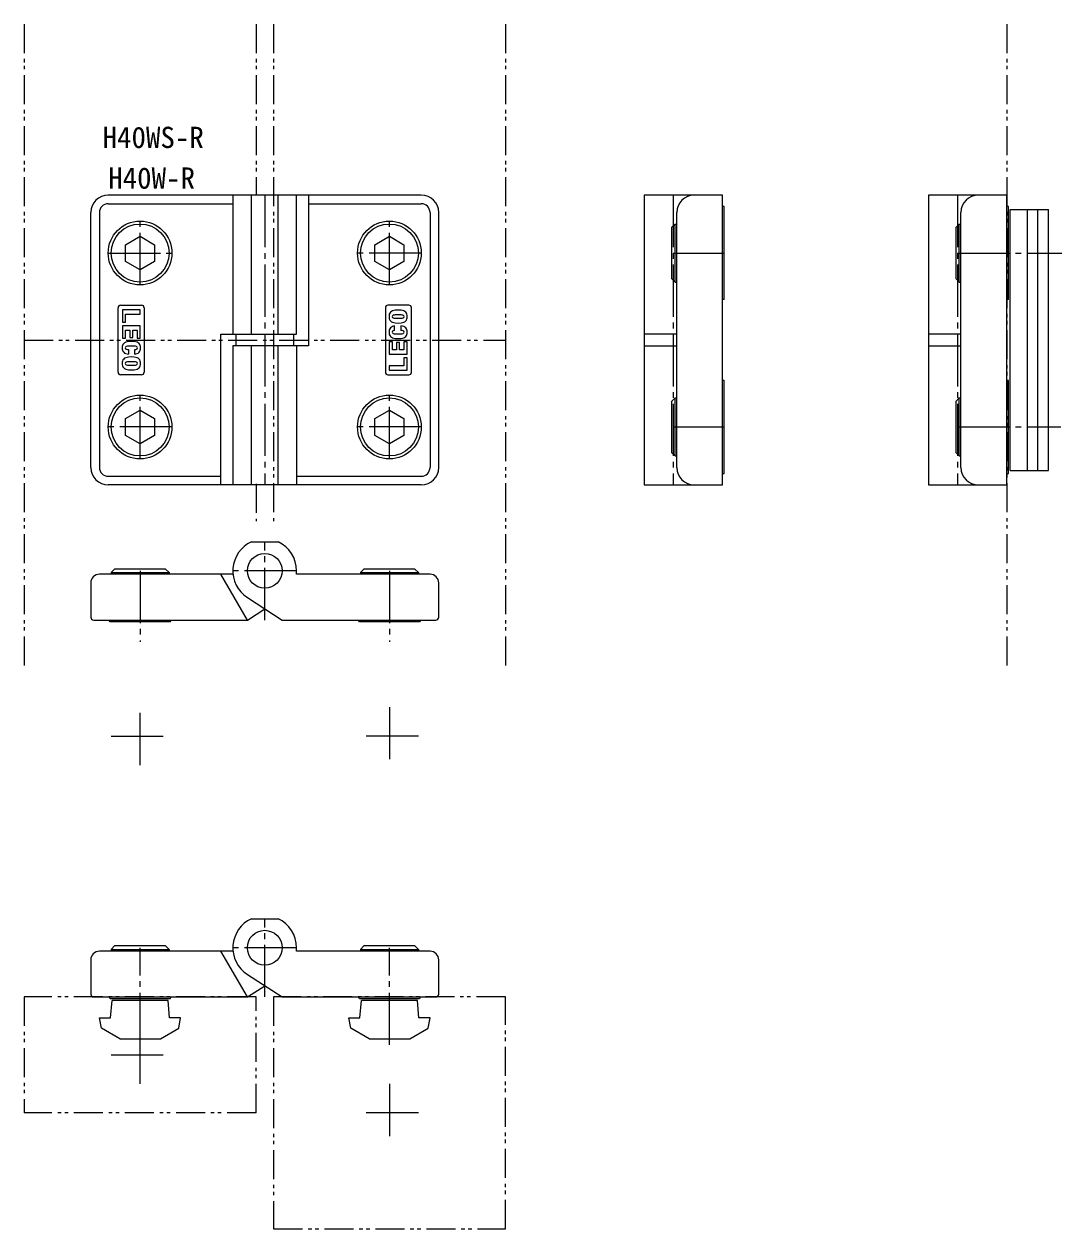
# Model space of a CAD drawing. Units: millimetres on the paper. Extents: x -641 to 1468, y -434 to 1009.
# Drawn here: x -516 to -337, y 439.5 to 647.3 of the extents above; entities that cross this region are included whole.
import ezdxf
from ezdxf.enums import TextEntityAlignment as Align

# ---------------------------------------------------------------- set-up
doc = ezdxf.new("R2010")
doc.units = ezdxf.units.MM
doc.linetypes.add('CHAIN2', pattern=[12, 9, -1, 1, -1])
doc.linetypes.add('DOUBLE_CHAIN1', pattern=[8.8, 5, -1, 0.6, -0.6, 0.6, -1])
for name, color, linetype, lineweight in [('0-0', 7, 'Continuous', 18), ('0-1', 4, 'Continuous', 18), ('0-2', 4, 'Continuous', 18), ('0-3', 7, 'Continuous', 40)]:
    doc.layers.add(name, color=color, linetype=linetype, lineweight=lineweight)
doc.styles.add('ＭＳ ゴシック', font='')
doc.styles.get('ＭＳ ゴシック').set_extended_font_data('MS Gothic')

msp = doc.modelspace()

# ---------------------------------------------------------------- linework, layer by layer
at = {"layer": '0-0'}
for p, q in [((-447.5, 617.816), (-501.5, 617.816)), ((-480, 617.816), (-480, 593.816)), ((-504.5, 570.816), (-504.5, 614.816)), ((-444.5, 570.816), (-444.5, 614.816)), ((-403.449, 570.816), (-403.449, 614.816)), ((-354.439, 570.816), (-354.439, 614.816)), ((-404.349, 612.216), (-404.349, 603.416)), ((-403.749, 602.816), (-403.749, 612.816)), ((-355.339, 612.216), (-355.339, 603.416)), ((-354.739, 602.816), (-354.739, 612.816)), ((-403.749, 602.816), (-404.349, 603.416)), ((-403.749, 602.816), (-403.449, 602.816)), ((-354.739, 602.816), (-355.339, 603.416)), ((-354.739, 602.816), (-354.439, 602.816)), ((-395.249, 599.816), (-395.549, 599.816)), ((-346.239, 599.816), (-346.539, 599.816)), ((-479.5, 593.816), (-479.5, 591.816)), ((-469.5, 591.816), (-469.5, 593.816)), ((-403.449, 593.816), (-409.049, 593.816)), ((-354.439, 593.816), (-360.039, 593.816)), ((-469, 591.816), (-469, 567.816)), ((-409.049, 591.816), (-403.449, 591.816)), ((-360.039, 591.816), (-354.439, 591.816)), ((-404.349, 582.216), (-404.349, 573.416)), ((-403.749, 572.816), (-403.749, 582.816)), ((-355.339, 582.216), (-355.339, 573.416)), ((-354.739, 572.816), (-354.739, 582.816)), ((-403.749, 572.816), (-404.349, 573.416)), ((-403.749, 572.816), (-403.449, 572.816)), ((-354.739, 572.816), (-355.339, 573.416)), ((-354.739, 572.816), (-354.439, 572.816)), ((-395.549, 569.816), (-395.249, 569.816)), ((-346.539, 569.816), (-346.239, 569.816)), ((-447.5, 567.816), (-501.5, 567.816)), ((-476.791, 558.005), (-472.209, 558.005)), ((-501, 552.705), (-500.4, 553.305)), ((-491.6, 553.305), (-500.4, 553.305)), ((-458, 552.705), (-457.4, 553.305)), ((-448.6, 553.305), (-457.4, 553.305)), ((-504.5, 550.905), (-504.5, 545.005)), ((-501, 552.705), (-501, 552.405)), ((-501, 552.705), (-491, 552.705)), ((-477.5, 544.505), (-482.061, 552.405)), ((-458, 552.705), (-458, 552.405)), ((-458, 552.705), (-448, 552.705)), ((-444.5, 545.005), (-444.5, 550.905)), ((-490.823, 544.205), (-490.65, 544.505)), ((-447.65, 544.505), (-447.823, 544.205)), ((-476.791, 493), (-472.209, 493)), ((-501, 487.7), (-500.4, 488.3)), ((-501, 487.7), (-501, 487.4)), ((-501, 487.7), (-491, 487.7)), ((-491.6, 488.3), (-500.4, 488.3)), ((-477.5, 479.5), (-482.061, 487.4)), ((-458, 487.7), (-457.4, 488.3)), ((-458, 487.7), (-458, 487.4)), ((-458, 487.7), (-448, 487.7)), ((-448.6, 488.3), (-457.4, 488.3)), ((-504.5, 485.9), (-504.5, 480)), ((-444.5, 480), (-444.5, 485.9)), ((-490.823, 479.2), (-490.65, 479.5)), ((-447.65, 479.5), (-447.823, 479.2))]:
    msp.add_line(p, q, dxfattribs=at)
for points in [[(-482.061, 567.816), (-482.061, 593.816), (-469, 593.816), (-469, 617.816)], [(-466.939, 617.816), (-466.939, 591.816), (-480, 591.816), (-480, 567.816)], [(-395.249, 599.816), (-395.249, 615.816), (-395.549, 615.816)], [(-346.239, 599.816), (-346.239, 615.816), (-346.539, 615.816)], [(-404.349, 612.216), (-403.749, 612.816), (-403.449, 612.816)], [(-355.339, 612.216), (-354.739, 612.816), (-354.439, 612.816)], [(-395.249, 569.816), (-395.249, 585.816), (-395.549, 585.816)], [(-346.239, 569.816), (-346.239, 585.816), (-346.539, 585.816)], [(-404.349, 582.216), (-403.749, 582.816), (-403.449, 582.816)], [(-355.339, 582.216), (-354.739, 582.816), (-354.439, 582.816)], [(-480, 553.005), (-480, 552.405), (-503, 552.405)], [(-491.6, 553.305), (-491, 552.705), (-491, 552.405)], [(-446, 552.405), (-469, 552.405), (-469, 553.005)], [(-448.6, 553.305), (-448, 552.705), (-448, 552.405)], [(-477.492, 548.391), (-471.5, 544.505), (-445, 544.505)], [(-504, 544.505), (-477.5, 544.505), (-474.5, 546.451)], [(-490.823, 544.205), (-501.177, 544.205), (-501.35, 544.505)], [(-447.823, 544.205), (-458.177, 544.205), (-458.35, 544.505)], [(-480, 488), (-480, 487.4), (-503, 487.4)], [(-491.6, 488.3), (-491, 487.7), (-491, 487.4)], [(-446, 487.4), (-469, 487.4), (-469, 488)], [(-448.6, 488.3), (-448, 487.7), (-448, 487.4)], [(-477.492, 483.385), (-471.5, 479.5), (-445, 479.5)], [(-504, 479.5), (-477.5, 479.5), (-474.5, 481.445)], [(-490.823, 479.2), (-501.177, 479.2), (-501.35, 479.5)], [(-447.823, 479.2), (-458.177, 479.2), (-458.35, 479.5)]]:
    msp.add_lwpolyline(points, dxfattribs=at)
for points in [[(-409.049, 617.816), (-409.049, 567.816), (-395.549, 567.816), (-395.549, 617.816)], [(-360.039, 617.816), (-360.039, 567.816), (-346.539, 567.816), (-346.539, 617.816)], [(-496, 610.703), (-493.5, 609.259), (-493.5, 606.373), (-496, 604.929), (-498.5, 606.373), (-498.5, 609.259)], [(-453, 610.703), (-450.5, 609.259), (-450.5, 606.373), (-453, 604.929), (-455.5, 606.373), (-455.5, 609.259)], [(-496, 580.703), (-493.5, 579.259), (-493.5, 576.373), (-496, 574.929), (-498.5, 576.373), (-498.5, 579.259)], [(-453, 580.703), (-450.5, 579.259), (-450.5, 576.373), (-453, 574.929), (-455.5, 576.373), (-455.5, 579.259)]]:
    msp.add_lwpolyline(points, close=True, dxfattribs=at)
for centre, radius in [((-496, 607.816), 5.5), ((-453, 607.816), 5.5), ((-496, 607.816), 5), ((-453, 607.816), 5), ((-496, 577.816), 5.5), ((-496, 577.816), 5), ((-453, 577.816), 5.5), ((-453, 577.816), 5), ((-474.5, 553.005), 3), ((-474.5, 488), 3)]:
    msp.add_circle(centre, radius, dxfattribs=at)
for centre, radius, start, end in [((-501.5, 614.816), 3, 90, 180), ((-447.5, 614.816), 3, 0, 90), ((-400.449, 614.816), 3, 90, 180), ((-351.439, 614.816), 3, 90, 180), ((-501.5, 570.816), 3, 180, 270), ((-447.5, 570.816), 3, 270, 0), ((-400.449, 570.816), 3, 180, 270), ((-351.439, 570.816), 3, 180, 270), ((-474.5, 553.005), 5.5, 114.61997, 237.04184), ((-474.5, 553.005), 5.5, 0, 65.38002), ((-503, 550.905), 1.5, 90, 180), ((-446, 550.905), 1.5, 0, 90), ((-504, 545.005), 0.5, 180, 270), ((-445, 545.005), 0.5, 270, 0), ((-474.5, 488), 5.5, 114.61997, 237.04184), ((-474.5, 488), 5.5, 0, 65.38002), ((-503, 485.9), 1.5, 90, 180), ((-446, 485.9), 1.5, 0, 90), ((-504, 480), 0.5, 180, 270), ((-445, 480), 0.5, 270, 0)]:
    msp.add_arc(centre, radius, start, end, dxfattribs=at)
at = {"layer": '0-1'}
for p, q in [((-476.791, 593.816), (-476.791, 617.816)), ((-472.209, 593.816), (-472.209, 617.816)), ((-501.5, 616.316), (-480, 616.316)), ((-466.939, 616.316), (-447.5, 616.316)), ((-503, 614.816), (-503, 570.816)), ((-446, 614.816), (-446, 570.816)), ((-499.35, 598.816), (-495.75, 598.816)), ((-449.65, 598.816), (-453.25, 598.816)), ((-499.8, 587.266), (-499.8, 598.366)), ((-495.3, 598.366), (-495.3, 587.266)), ((-453.7, 598.366), (-453.7, 587.266)), ((-449.2, 587.266), (-449.2, 598.366)), ((-452.112, 594.451), (-452.112, 595.231)), ((-451.009, 595.251), (-451.009, 594.455)), ((-497.991, 591.177), (-497.991, 590.381)), ((-496.888, 590.401), (-496.888, 591.181)), ((-476.791, 567.816), (-476.791, 591.816)), ((-472.209, 567.816), (-472.209, 591.816)), ((-495.75, 586.816), (-499.35, 586.816)), ((-453.25, 586.816), (-449.65, 586.816)), ((-501.5, 569.316), (-482.061, 569.316)), ((-469, 569.316), (-447.5, 569.316))]:
    msp.add_line(p, q, dxfattribs=at)
at = {"layer": '0-1', "linetype": 'CHAIN2'}
for p, q in [((-474.5, 617.816), (-474.5, 567.816)), ((-404.049, 617.816), (-404.049, 567.816)), ((-355.039, 617.816), (-355.039, 567.816)), ((-496, 602.316), (-496, 613.316)), ((-453, 602.316), (-453, 613.316)), ((-501.5, 607.816), (-490.5, 607.816)), ((-447.5, 607.816), (-458.5, 607.816)), ((-404.049, 607.816), (-395.249, 607.816)), ((-355.039, 607.816), (-337.03, 607.816)), ((-496, 572.316), (-496, 583.316)), ((-453, 572.316), (-453, 583.316)), ((-490.5, 577.816), (-501.5, 577.816)), ((-447.5, 577.816), (-458.5, 577.816)), ((-404.049, 577.816), (-395.249, 577.816)), ((-355.039, 577.816), (-337.188, 577.816)), ((-474.5, 544.505), (-474.5, 558.005)), ((-496, 553.005), (-496, 540.75)), ((-469, 553.005), (-480, 553.005)), ((-453, 553.005), (-453, 540.75)), ((-496, 519.505), (-496, 529.505)), ((-453, 529.505), (-453, 519.505)), ((-501, 524.505), (-491, 524.505)), ((-448, 524.505), (-458, 524.505)), ((-474.5, 479.5), (-474.5, 493)), ((-496, 471.23), (-496, 488)), ((-469, 488), (-480, 488)), ((-453, 471.23), (-453, 488)), ((-496, 464.5), (-496, 474.5)), ((-501, 469.5), (-491, 469.5)), ((-453, 464.5), (-453, 454.5)), ((-448, 459.5), (-458, 459.5))]:
    msp.add_line(p, q, dxfattribs=at)
at = {"layer": '0-1'}
for points in [[(-498.49, 595.87), (-498.49, 597.25), (-495.973, 597.25), (-495.973, 598.014), (-499.036, 598.014), (-499.036, 595.87)], [(-497.742, 593.268), (-497.229, 593.268), (-497.229, 594.52), (-496.519, 594.52), (-496.519, 593.136), (-495.973, 593.136), (-495.973, 595.281), (-499.036, 595.281), (-499.036, 593.136), (-498.49, 593.136), (-498.49, 594.52), (-497.742, 594.52)], [(-453.027, 590.351), (-449.964, 590.351), (-449.964, 592.496), (-450.51, 592.496), (-450.51, 591.112), (-451.258, 591.112), (-451.258, 592.364), (-451.771, 592.364), (-451.771, 591.112), (-452.481, 591.112), (-452.481, 592.496), (-453.027, 592.496)], [(-453.027, 587.618), (-449.964, 587.618), (-449.964, 589.762), (-450.51, 589.762), (-450.51, 588.382), (-453.027, 588.382)]]:
    msp.add_lwpolyline(points, close=True, dxfattribs=at)
for centre, radius, start, end in [((-501.5, 614.816), 1.5, 90, 180), ((-447.5, 614.816), 1.5, 0, 90), ((-499.35, 598.366), 0.45, 90, 180), ((-495.75, 598.366), 0.45, 0, 90), ((-453.25, 598.366), 0.45, 90, 180), ((-449.65, 598.366), 0.45, 0, 90), ((-451.414, 596.854), 1.654, 165.7307, 194.26929), ((-452.193, 597.022), 0.858, 109.11812, 163.77089), ((-452.193, 596.686), 0.858, 196.2291, 250.88187), ((-452.295, 596.854), 0.249, 108.78093, 251.21906), ((-451.496, 594.37), 3.599, 74.216, 105.78399), ((-452.007, 595.749), 1.389, 89.28078, 105.35525), ((-452.007, 597.958), 1.389, 254.64474, 270.71922), ((-451.496, 588.014), 9.139, 86.78919, 93.21081), ((-451.496, 605.693), 9.139, 266.78919, 273.2108), ((-450.984, 595.749), 1.389, 74.64474, 90.71922), ((-450.984, 597.958), 1.389, 269.28077, 285.35525), ((-450.697, 596.854), 0.249, 288.78093, 71.21907), ((-450.798, 597.022), 0.858, 16.2291, 70.88188), ((-450.798, 596.686), 0.858, 289.11812, 343.77089), ((-451.577, 596.854), 1.654, 345.7307, 14.26929), ((-451.414, 594.17), 1.654, 165.7307, 194.26929), ((-452.193, 594.338), 0.858, 109.11812, 163.77089), ((-452.295, 594.17), 0.249, 108.78093, 251.21906), ((-451.496, 599.338), 3.599, 254.216, 285.78399), ((-451.496, 591.686), 3.599, 99.86632, 105.78399), ((-452.007, 593.065), 1.389, 94.35281, 105.35525), ((-451.496, 591.686), 3.599, 74.216, 82.22376), ((-450.984, 593.065), 1.389, 74.64474, 91.00007), ((-450.697, 594.17), 0.249, 288.78093, 71.21907), ((-450.798, 594.338), 0.858, 16.2291, 70.88188), ((-451.577, 594.17), 1.654, 345.7307, 14.26929), ((-498.202, 591.63), 0.858, 109.11812, 163.77089), ((-497.504, 588.978), 3.599, 74.216, 105.78399), ((-496.807, 591.63), 0.858, 16.2291, 70.88188), ((-452.193, 594.002), 0.858, 196.2291, 250.88187), ((-451.496, 596.654), 3.599, 254.216, 285.78399), ((-452.007, 595.274), 1.389, 254.64474, 270.71922), ((-451.496, 603.009), 9.139, 266.78919, 273.2108), ((-450.984, 595.274), 1.389, 269.28077, 285.35525), ((-450.798, 594.002), 0.858, 289.11812, 343.77089), ((-497.423, 591.462), 1.654, 165.7307, 194.26929), ((-498.202, 591.294), 0.858, 196.2291, 250.88187), ((-498.303, 591.462), 0.249, 108.78093, 251.21906), ((-497.504, 593.946), 3.599, 254.216, 262.22375), ((-498.016, 590.358), 1.389, 89.28078, 105.35525), ((-498.016, 592.566), 1.389, 254.64474, 271.00007), ((-497.504, 582.622), 9.139, 86.78919, 93.21081), ((-496.993, 590.358), 1.389, 74.64474, 90.71922), ((-496.993, 592.566), 1.389, 274.35281, 285.35525), ((-497.504, 593.946), 3.599, 279.86632, 285.78399), ((-496.705, 591.462), 0.249, 288.78093, 71.21907), ((-496.807, 591.294), 0.858, 289.11812, 343.77089), ((-497.586, 591.462), 1.654, 345.7307, 14.26929), ((-497.423, 588.778), 1.654, 165.7307, 194.26929), ((-498.202, 588.946), 0.858, 109.11812, 163.77089), ((-498.202, 588.61), 0.858, 196.2291, 250.88187), ((-498.303, 588.778), 0.249, 108.78093, 251.21906), ((-497.504, 586.294), 3.599, 74.216, 105.78399), ((-498.016, 587.674), 1.389, 89.28078, 105.35525), ((-498.016, 589.882), 1.389, 254.64474, 270.71922), ((-497.504, 579.938), 9.139, 86.78919, 93.21081), ((-497.504, 597.618), 9.139, 266.78919, 273.2108), ((-496.993, 587.674), 1.389, 74.64474, 90.71922), ((-496.993, 589.882), 1.389, 269.28077, 285.35525), ((-496.705, 588.778), 0.249, 288.78093, 71.21907), ((-496.807, 588.946), 0.858, 16.2291, 70.88188), ((-496.807, 588.61), 0.858, 289.11812, 343.77089), ((-497.586, 588.778), 1.654, 345.7307, 14.26929), ((-499.35, 587.266), 0.45, 180, 270), ((-497.504, 591.262), 3.599, 254.216, 285.78399), ((-495.75, 587.266), 0.45, 270, 0), ((-453.25, 587.266), 0.45, 180, 270), ((-449.65, 587.266), 0.45, 270, 0), ((-501.5, 570.816), 1.5, 180, 270), ((-447.5, 570.816), 1.5, 270, 0)]:
    msp.add_arc(centre, radius, start, end, dxfattribs=at)
at = {"layer": '0-2'}
for p, q in [((-345.939, 570.316), (-345.939, 615.316)), ((-345.939, 615.316), (-339.339, 615.316)), ((-342.939, 570.316), (-342.939, 615.316)), ((-341.175, 570.316), (-341.175, 615.316)), ((-339.339, 570.316), (-339.339, 615.316)), ((-345.939, 570.316), (-339.339, 570.316)), ((-501.087, 475.9), (-500.825, 478.9)), ((-491.175, 478.9), (-500.825, 478.9)), ((-490.913, 475.9), (-491.175, 478.9)), ((-458.087, 475.9), (-457.825, 478.9)), ((-448.175, 478.9), (-457.825, 478.9)), ((-447.913, 475.9), (-448.175, 478.9)), ((-503, 475.9), (-501.087, 475.9)), ((-502.679, 474.135), (-503, 475.9)), ((-489, 475.9), (-490.913, 475.9)), ((-489.321, 474.135), (-489, 475.9)), ((-460, 475.9), (-458.087, 475.9)), ((-459.679, 474.135), (-460, 475.9)), ((-446, 475.9), (-447.913, 475.9)), ((-446.321, 474.135), (-446, 475.9)), ((-499.5, 472.3), (-502.679, 474.135)), ((-492.5, 472.3), (-489.321, 474.135)), ((-456.5, 472.3), (-459.679, 474.135)), ((-449.5, 472.3), (-446.321, 474.135)), ((-499.5, 472.3), (-492.5, 472.3)), ((-456.5, 472.3), (-449.5, 472.3))]:
    msp.add_line(p, q, dxfattribs=at)
at = {"layer": '0-3', "color": 4, "linetype": 'DOUBLE_CHAIN1', "lineweight": 18}
for p, q in [((-516, 647.303), (-516, 536.34)), ((-476, 647.303), (-476, 617.997)), ((-473, 647.303), (-473, 561.546)), ((-433, 647.303), (-433, 536.34)), ((-346.539, 647.303), (-346.539, 536.34)), ((-516, 592.816), (-433, 592.816)), ((-476, 567.997), (-476, 561.546)), ((-476, 479.5), (-516, 479.5)), ((-516, 479.5), (-516, 459.5)), ((-476, 459.5), (-476, 479.5)), ((-476, 459.5), (-516, 459.5))]:
    msp.add_line(p, q, dxfattribs=at)
msp.add_lwpolyline([(-473, 479.5), (-473, 439.5), (-433, 439.5), (-433, 479.5)], close=True, dxfattribs=at)

# ---------------------------------------------------------------- texts
at = {"layer": '0-0', "style": 'ＭＳ ゴシック'}
for s, p in [('H40WS-R', (-502.466, 624.829)), ('H40W-R', (-501.5, 617.816))]:
    msp.add_text(s, height=3.666, dxfattribs=at).set_placement(p, align=Align.BOTTOM_LEFT)

doc.saveas('drawing.dxf')
